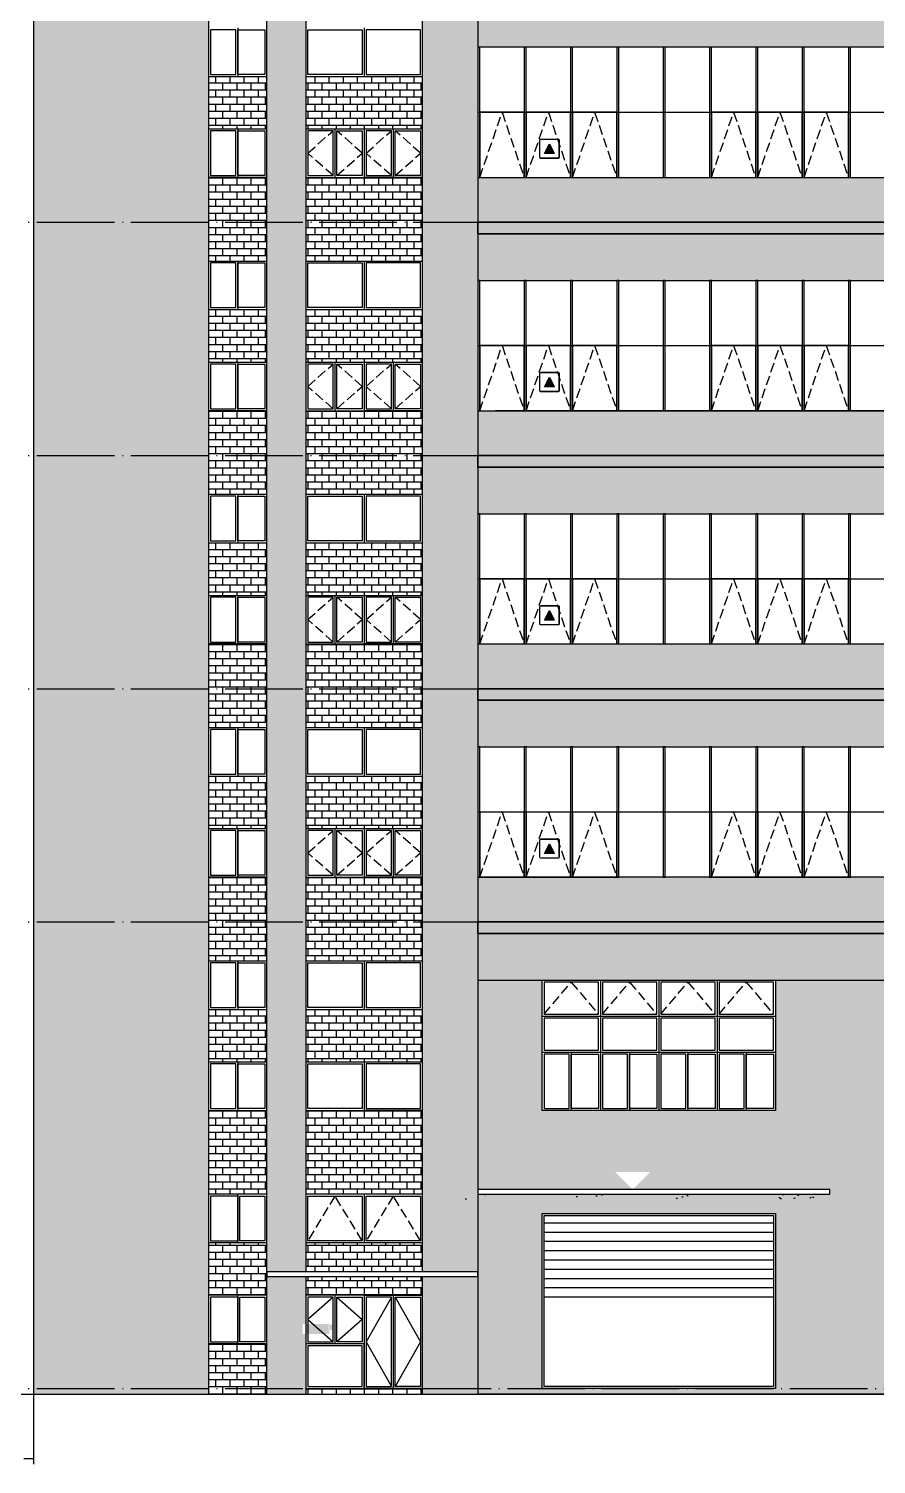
# Model space of a CAD drawing. Extents: x 6843040 to 15500510, y -6507076 to -4940511.
# Drawn here: x 7990571 to 8012365, y -5891367 to -5854442 of the extents above; entities that cross this region are included whole.
import ezdxf

# ---------------------------------------------------------------- set-up
doc = ezdxf.new("R2010")
doc.units = 0
doc.header["$LTSCALE"] = 1000
doc.header["$MEASUREMENT"] = 0
doc.linetypes.add('DASH', pattern=[0.35, 0.25, -0.1])
doc.linetypes.add('DOTE', pattern=[2.42, 2, -0.2, 0.02, -0.2])
for name, color, linetype in [('DOTE', 8, 'DOTE'), ('E_LINE_1', 1, 'Continuous'), ('E_LINE_2', 40, 'Continuous'), ('E_LINE_3', 7, 'Continuous'), ('E_LINE_6', 11, 'Continuous'), ('plan-1', 40, 'Continuous'), ('PUB_HACTH', 8, 'Continuous'), ('WALL', 1, 'Continuous'), ('WINDOW', 4, 'Continuous')]:
    doc.layers.add(name, color=color, linetype=linetype)
pattern_1 = [(82.5, (121057.07, 217189), (-422.103955, 395.378137), [0, -456, 0, -510, 0, -487.5]), (52.5, (121057.1, 217189), (-223.241253, 974.09392), [0, -246, 0, -411, 0, -157.5]), (12.5, (120796.15, 216928.1), (659.408782, 661.809715), [0, -150, 0, -540, 0, -705]), (2.5, (120796.15, 216928.1), (451.51265, 823.878855), [0, -75, 0, -354, 0, -405])]

# ---------------------------------------------------------------- blocks, each defined once
blk = doc.blocks.new('消防救援标志')
at = {"layer": 'WALL'}
blk.add_hatch(color=256, dxfattribs=at).paths.add_polyline_path([(13378845, 1069457.5), (13377845, 1069457.5), (13378345, 1070457.5)])
for points in [[(13377445, 1070957.5), (13379245, 1070957.5, -0.41421356), (13379345, 1070857.5), (13379345, 1069057.5, -0.41421356), (13379245, 1068957.5), (13377445, 1068957.5, -0.41421356), (13377345, 1069057.5), (13377345, 1070857.5, -0.41421356)], [(13377445, 1070932.5), (13379245, 1070932.5, -0.41421356), (13379320, 1070857.5), (13379320, 1069057.5, -0.41421356), (13379245, 1068982.5), (13377445, 1068982.5, -0.41421356), (13377370, 1069057.5), (13377370, 1070857.5, -0.41421356)]]:
    blk.add_lwpolyline(points, format="xyb", close=True)
blk.add_lwpolyline([(13378845, 1069457.5), (13377845, 1069457.5), (13378345, 1070457.5)], close=True, dxfattribs=at)

msp = doc.modelspace()

# ---------------------------------------------------------------- hatches: boundary and pattern name
at = {"layer": 'PUB_HACTH'}
h = msp.add_hatch(dxfattribs=at)
h.set_pattern_fill('粉刷', color=256, scale=150, angle=45)
h.set_pattern_definition(pattern_1)
h.paths.add_polyline_path([(8055821.1, -5838317.4), (8035521.1, -5838317.4), (8035521.1, -5889567.4), (8037321.1, -5889567.4), (8037321.1, -5840317.4), (8037621.1, -5840317.4), (8037621.1, -5889567.4), (8038621.1, -5889567.4), (8038621.1, -5840317.4), (8038921.1, -5840317.4), (8038921.1, -5889567.4), (8039921.1, -5889567.4), (8039921.1, -5840317.4), (8040221.1, -5840317.4), (8040221.1, -5889567.4), (8042021.1, -5889567.4), (8042021.1, -5882537.4), (8041021.1, -5882537.4), (8041021.1, -5882417.4), (8042021.1, -5882417.4), (8042021.1, -5840317.4), (8050021.1, -5840317.4), (8050021.1, -5882417.4), (8051021.1, -5882417.4), (8051021.1, -5882537.4), (8050021.1, -5882537.4), (8050021.1, -5889567.4), (8055821.1, -5889567.4)])
h.paths.add_polyline_path([(8035521.1, -5854917.4), (8035521.1, -5853217.4), (8002121.1, -5853217.4), (8002121.1, -5854917.4)])
h = msp.add_hatch(dxfattribs=at)
h.set_pattern_fill('粉刷', color=256, scale=150, angle=45)
h.set_pattern_definition([(82.5, (0, 0), (-422.103955, 395.378137), [0, -456, 0, -510, 0, -487.5]), (52.5, (0, 0), (-223.241253, 974.09392), [0, -246, 0, -411, 0, -157.5]), (12.5, (-260.9, -260.9), (659.408782, 661.809715), [0, -150, 0, -540, 0, -705]), (2.5, (-260.9, -260.9), (451.51265, 823.878855), [0, -75, 0, -354, 0, -405])])
h.paths.add_polyline_path([(7995196.1, -5851017.3), (7996696.1, -5851017.3), (7996696.1, -5886417.4), (7997121.1, -5886417.4), (7997696.1, -5886417.4), (7997696.1, -5851017.3), (8000696.1, -5851017.3), (8000696.1, -5886417.4), (8002121.1, -5886417.4), (8002121.1, -5850117.4), (7990696.1, -5850117.4), (7990696.1, -5889567.4), (7995196.1, -5889567.4)])
h.paths.add_polyline_path([(8002121.1, -5889567.4), (8002121.1, -5886537.4), (8001121.1, -5886537.4), (8000696.1, -5886537.4), (8000696.1, -5889567.4)], flags=17)
h.paths.add_polyline_path([(7997696.1, -5886537.4), (7996696.1, -5886537.4), (7996696.1, -5889567.4), (7997696.1, -5889567.4)], flags=17)
h.paths.add_polyline_path([(8002121.1, -5889567.4), (8035521.1, -5889567.4), (8035521.1, -5878917.4), (8031371.1, -5878917.4), (8031371.1, -5882267.4), (8025371.1, -5882267.4), (8025371.1, -5878917.4), (8021859.9, -5878917.4), (8021859.9, -5882267.4), (8018859.9, -5882267.4), (8015859.9, -5882267.4), (8012859.9, -5882267.4), (8012859.9, -5878917.4), (8009771.1, -5878917.4), (8009771.1, -5882267.4), (8003771.1, -5882267.4), (8003771.1, -5878917.4), (8002121.1, -5878917.4), (8002121.1, -5884297.4), (8006099, -5884297.4), (8005649, -5883847.4), (8006549, -5883847.4), (8006099, -5884297.4), (8011170.5, -5884297.4), (8011170.5, -5884417.4), (8002121.1, -5884417.4)])
h.paths.add_polyline_path([(8003771.1, -5884917.4), (8009771.1, -5884917.4), (8009771.1, -5889417.4), (8003771.1, -5889417.4)], flags=16)
h.paths.add_polyline_path([(8003821.1, -5884967.4), (8009721.1, -5884967.4), (8009721.1, -5889367.4), (8003821.1, -5889367.4)], flags=0)
h.paths.add_polyline_path([(8012859.9, -5884917.4), (8015859.9, -5884917.4), (8018859.9, -5884917.4), (8021859.9, -5884917.4), (8021859.9, -5888267.4), (8018859.9, -5888267.4), (8015859.9, -5888267.4), (8012859.9, -5888267.4)], flags=16)
h.paths.add_polyline_path([(8014359.9, -5886767.4), (8014359.9, -5885842.4), (8015859.9, -5885842.4), (8018859.9, -5885842.4), (8020359.9, -5885842.4), (8020359.9, -5886767.4), (8021109.9, -5886767.4), (8021109.9, -5888217.4), (8020409.9, -5888217.4), (8020409.9, -5886817.4), (8021109.9, -5886817.4), (8021109.9, -5886767.4), (8019609.9, -5886767.4), (8019609.9, -5888217.4), (8018909.9, -5888217.4), (8018909.9, -5886817.4), (8019609.9, -5886817.4), (8019609.9, -5886767.4), (8018859.9, -5886767.4), (8018109.9, -5886767.4), (8018109.9, -5888217.4), (8017409.9, -5888217.4), (8017409.9, -5886817.4), (8018109.9, -5886817.4), (8018109.9, -5886767.4), (8016609.9, -5886767.4), (8016609.9, -5888217.4), (8015909.9, -5888217.4), (8015909.9, -5886817.4), (8016609.9, -5886817.4), (8016609.9, -5886767.4), (8015859.9, -5886767.4), (8015109.9, -5886767.4), (8015109.9, -5888217.4), (8014409.9, -5888217.4), (8014409.9, -5886817.4), (8015109.9, -5886817.4), (8015109.9, -5886767.4), (8013609.9, -5886767.4), (8013609.9, -5888217.4), (8012909.9, -5888217.4), (8012909.9, -5886817.4), (8013609.9, -5886817.4), (8013609.9, -5886767.4)], flags=0)
h.paths.add_polyline_path([(8012909.9, -5886717.4), (8012909.9, -5885892.4), (8014309.9, -5885892.4), (8014309.9, -5886717.4)], flags=0)
h.paths.add_polyline_path([(8012909.9, -5885792.4), (8012909.9, -5884967.4), (8014309.9, -5884967.4), (8014309.9, -5885792.4)], flags=0)
h.paths.add_polyline_path([(8013659.9, -5886817.4), (8014309.9, -5886817.4), (8014309.9, -5888217.4), (8013659.9, -5888217.4)], flags=0)
h.paths.add_polyline_path([(8014409.9, -5886717.4), (8014409.9, -5885892.4), (8015809.9, -5885892.4), (8015809.9, -5886717.4)], flags=0)
h.paths.add_polyline_path([(8014409.9, -5885792.4), (8014409.9, -5884967.4), (8015809.9, -5884967.4), (8015809.9, -5885792.4)], flags=0)
h.paths.add_polyline_path([(8015159.9, -5886817.4), (8015809.9, -5886817.4), (8015809.9, -5888217.4), (8015159.9, -5888217.4)], flags=0)
h.paths.add_polyline_path([(8015909.9, -5886717.4), (8015909.9, -5885892.4), (8017309.9, -5885892.4), (8017309.9, -5886717.4)], flags=0)
h.paths.add_polyline_path([(8015909.9, -5885792.4), (8015909.9, -5884967.4), (8017309.9, -5884967.4), (8017309.9, -5885792.4)], flags=0)
h.paths.add_polyline_path([(8016659.9, -5886817.4), (8017309.9, -5886817.4), (8017309.9, -5888217.4), (8016659.9, -5888217.4)], flags=0)
h.paths.add_polyline_path([(8017409.9, -5886717.4), (8017409.9, -5885892.4), (8018809.9, -5885892.4), (8018809.9, -5886717.4)], flags=0)
h.paths.add_polyline_path([(8017409.9, -5885792.4), (8017409.9, -5884967.4), (8018809.9, -5884967.4), (8018809.9, -5885792.4)], flags=0)
h.paths.add_polyline_path([(8018159.9, -5886817.4), (8018809.9, -5886817.4), (8018809.9, -5888217.4), (8018159.9, -5888217.4)], flags=0)
h.paths.add_polyline_path([(8018909.9, -5886717.4), (8018909.9, -5885892.4), (8020309.9, -5885892.4), (8020309.9, -5886717.4)], flags=0)
h.paths.add_polyline_path([(8018909.9, -5885792.4), (8018909.9, -5884967.4), (8020309.9, -5884967.4), (8020309.9, -5885792.4)], flags=0)
h.paths.add_polyline_path([(8019659.9, -5886817.4), (8020309.9, -5886817.4), (8020309.9, -5888217.4), (8019659.9, -5888217.4)], flags=0)
h.paths.add_polyline_path([(8020409.9, -5886717.4), (8020409.9, -5885892.4), (8021809.9, -5885892.4), (8021809.9, -5886717.4)], flags=0)
h.paths.add_polyline_path([(8020409.9, -5885792.4), (8020409.9, -5884967.4), (8021809.9, -5884967.4), (8021809.9, -5885792.4)], flags=0)
h.paths.add_polyline_path([(8021159.9, -5886817.4), (8021809.9, -5886817.4), (8021809.9, -5888217.4), (8021159.9, -5888217.4)], flags=0)
h.paths.add_polyline_path([(8024371.1, -5884417.4), (8024371.1, -5884297.4), (8027699, -5884297.4), (8027249, -5883847.4), (8028149, -5883847.4), (8027699, -5884297.4), (8032370.5, -5884297.4), (8032370.5, -5884417.4)], flags=16)
h.paths.add_polyline_path([(8025371.1, -5884917.4), (8031371.1, -5884917.4), (8031371.1, -5889417.4), (8025371.1, -5889417.4)], flags=16)
h.paths.add_polyline_path([(8025421.1, -5884967.4), (8031321.1, -5884967.4), (8031321.1, -5889367.4), (8025421.1, -5889367.4)], flags=0)
edge = h.paths.add_edge_path(flags=17)
edge.add_line((7997618.6, -5888020.2), (7998299.5, -5888020.2))
edge.add_line((7998299.5, -5888020.2), (7998299.5, -5887757.7))
edge.add_line((7998299.5, -5887757.7), (7997618.6, -5887757.7))
edge.add_line((7997618.6, -5887757.7), (7997618.6, -5888020.2))
edge.add_line((7998285.5, -5887910.9), (7998374.4, -5887910.9))
edge.add_line((7998374.4, -5887910.9), (7998374.4, -5887779.6))
edge.add_line((7998374.4, -5887779.6), (7998285.5, -5887779.6))
edge.add_line((7998285.5, -5887779.6), (7998285.5, -5887910.9))
h = msp.add_hatch(dxfattribs=at)
h.set_pattern_fill('AR-B816', color=256, scale=150)
h.set_pattern_definition([(0, (124280.42, 221089.1), (0, 181.9656), []), (90, (124280.42, 221089.1), (-181.9656, 181.9656), [181.9656, -181.9656])])
h.paths.add_polyline_path([(7995196.1, -5855667.4), (7996696.1, -5855667.4), (7996696.1, -5857017.3), (7995196.1, -5857017.3)])
h = msp.add_hatch(dxfattribs=at)
h.set_pattern_fill('AR-B816', color=256, scale=150)
h.set_pattern_definition([(0, (120280.42, 221089.1), (0, 181.9656), []), (90, (120280.42, 221089.1), (-181.9656, 181.9656), [181.9656, -181.9656])])
h.paths.add_polyline_path([(7997696.1, -5855667.4), (8000696.1, -5855667.4), (8000696.1, -5857017.3), (7997696.1, -5857017.3)])
h = msp.add_hatch(dxfattribs=at)
h.set_pattern_fill('AR-B816', color=256, scale=150)
h.set_pattern_definition([(0, (124280.42, 217189), (0, 181.9656), []), (90, (124280.42, 217189), (-181.9656, 181.9656), [181.9656, -181.9656])])
h.paths.add_polyline_path([(7996696.1, -5860417.4), (7995196.1, -5860417.4), (7995196.1, -5858267.4), (7996696.1, -5858267.4)])
h = msp.add_hatch(dxfattribs=at)
h.set_pattern_fill('AR-B816', color=256, scale=150)
h.set_pattern_definition([(0, (120280.42, 217189), (0, 181.9656), []), (90, (120280.42, 217189), (-181.9656, 181.9656), [181.9656, -181.9656])])
h.paths.add_polyline_path([(8000696.1, -5860417.4), (7997696.1, -5860417.4), (7997696.1, -5858267.4), (8000696.1, -5858267.4)])
h = msp.add_hatch(dxfattribs=at)
h.set_pattern_fill('粉刷', color=256, scale=150, angle=45)
h.set_pattern_definition([(82.5, (121057.07, 235189), (-422.103955, 395.378137), [0, -456, 0, -510, 0, -487.5]), (52.5, (121057.1, 235189), (-223.241253, 974.09392), [0, -246, 0, -411, 0, -157.5]), (12.5, (120796.15, 234928.1), (659.408782, 661.809715), [0, -150, 0, -540, 0, -705]), (2.5, (120796.15, 234928.1), (451.51265, 823.878855), [0, -75, 0, -354, 0, -405])])
h.paths.add_polyline_path([(8035521.1, -5859717.4), (8002121.1, -5859717.4), (8002121.1, -5860917.4), (8035521.1, -5860917.4)])
h.paths.add_polyline_path([(8035521.1, -5858267.4), (8002121.1, -5858267.4), (8002121.1, -5859417.4), (8035521.1, -5859417.4)])
h = msp.add_hatch(dxfattribs=at)
h.set_pattern_fill('AR-B816', color=256, scale=150)
h.set_pattern_definition([(0, (121057.07, 217189), (0, 181.9656), []), (90, (121057.07, 217189), (-181.9656, 181.9656), [181.9656, -181.9656])])
h.paths.add_polyline_path([(8002121.1, -5859717.4), (8035521.1, -5859717.4), (8035521.1, -5859417.4), (8002121.1, -5859417.4)])
h = msp.add_hatch(dxfattribs=at)
h.set_pattern_fill('AR-B816', color=256, scale=150)
h.set_pattern_definition([(0, (124280.42, 215089.1), (0, 181.9656), []), (90, (124280.42, 215089.1), (-181.9656, 181.9656), [181.9656, -181.9656])])
h.paths.add_polyline_path([(7995196.1, -5861667.4), (7996696.1, -5861667.4), (7996696.1, -5863017.3), (7995196.1, -5863017.3)])
h = msp.add_hatch(dxfattribs=at)
h.set_pattern_fill('AR-B816', color=256, scale=150)
h.set_pattern_definition([(0, (120280.42, 215089.1), (0, 181.9656), []), (90, (120280.42, 215089.1), (-181.9656, 181.9656), [181.9656, -181.9656])])
h.paths.add_polyline_path([(7997696.1, -5861667.4), (8000696.1, -5861667.4), (8000696.1, -5863017.3), (7997696.1, -5863017.3)])
h = msp.add_hatch(dxfattribs=at)
h.set_pattern_fill('AR-B816', color=256, scale=150)
h.set_pattern_definition([(0, (124280.42, 211189), (0, 181.9656), []), (90, (124280.42, 211189), (-181.9656, 181.9656), [181.9656, -181.9656])])
h.paths.add_polyline_path([(7996696.1, -5866417.4), (7995196.1, -5866417.4), (7995196.1, -5864267.4), (7996696.1, -5864267.4)])
h = msp.add_hatch(dxfattribs=at)
h.set_pattern_fill('AR-B816', color=256, scale=150)
h.set_pattern_definition([(0, (120280.42, 211189), (0, 181.9656), []), (90, (120280.42, 211189), (-181.9656, 181.9656), [181.9656, -181.9656])])
h.paths.add_polyline_path([(8000696.1, -5866417.4), (7997696.1, -5866417.4), (7997696.1, -5864267.4), (8000696.1, -5864267.4)])
h = msp.add_hatch(dxfattribs=at)
h.set_pattern_fill('粉刷', color=256, scale=150, angle=45)
h.set_pattern_definition([(82.5, (121057.07, 229189), (-422.103955, 395.378137), [0, -456, 0, -510, 0, -487.5]), (52.5, (121057.1, 229189), (-223.241253, 974.09392), [0, -246, 0, -411, 0, -157.5]), (12.5, (120796.15, 228928.1), (659.408782, 661.809715), [0, -150, 0, -540, 0, -705]), (2.5, (120796.15, 228928.1), (451.51265, 823.878855), [0, -75, 0, -354, 0, -405])])
h.paths.add_polyline_path([(8035521.1, -5865717.4), (8002121.1, -5865717.4), (8002121.1, -5866917.4), (8035521.1, -5866917.4)])
h.paths.add_polyline_path([(8035521.1, -5864267.4), (8002121.1, -5864267.4), (8002121.1, -5865417.4), (8035521.1, -5865417.4)])
h = msp.add_hatch(dxfattribs=at)
h.set_pattern_fill('AR-B816', color=256, scale=150)
h.set_pattern_definition([(0, (121057.07, 211189), (0, 181.9656), []), (90, (121057.07, 211189), (-181.9656, 181.9656), [181.9656, -181.9656])])
h.paths.add_polyline_path([(8002121.1, -5865717.4), (8035521.1, -5865717.4), (8035521.1, -5865417.4), (8002121.1, -5865417.4)])
h = msp.add_hatch(dxfattribs=at)
h.set_pattern_fill('AR-B816', color=256, scale=150)
h.set_pattern_definition([(0, (124280.42, 209089.1), (0, 181.9656), []), (90, (124280.42, 209089.1), (-181.9656, 181.9656), [181.9656, -181.9656])])
h.paths.add_polyline_path([(7995196.1, -5867667.4), (7996696.1, -5867667.4), (7996696.1, -5869017.3), (7995196.1, -5869017.3)])
h = msp.add_hatch(dxfattribs=at)
h.set_pattern_fill('AR-B816', color=256, scale=150)
h.set_pattern_definition([(0, (120280.42, 209089.1), (0, 181.9656), []), (90, (120280.42, 209089.1), (-181.9656, 181.9656), [181.9656, -181.9656])])
h.paths.add_polyline_path([(7997696.1, -5867667.4), (8000696.1, -5867667.4), (8000696.1, -5869017.3), (7997696.1, -5869017.3)])
h = msp.add_hatch(dxfattribs=at)
h.set_pattern_fill('AR-B816', color=256, scale=150)
h.set_pattern_definition([(0, (124280.42, 205189), (0, 181.9656), []), (90, (124280.42, 205189), (-181.9656, 181.9656), [181.9656, -181.9656])])
h.paths.add_polyline_path([(7996696.1, -5872417.4), (7995196.1, -5872417.4), (7995196.1, -5870267.4), (7996696.1, -5870267.4)])
h = msp.add_hatch(dxfattribs=at)
h.set_pattern_fill('AR-B816', color=256, scale=150)
h.set_pattern_definition([(0, (120280.42, 205189), (0, 181.9656), []), (90, (120280.42, 205189), (-181.9656, 181.9656), [181.9656, -181.9656])])
h.paths.add_polyline_path([(8000696.1, -5872417.4), (7997696.1, -5872417.4), (7997696.1, -5870267.4), (8000696.1, -5870267.4)])
h = msp.add_hatch(dxfattribs=at)
h.set_pattern_fill('粉刷', color=256, scale=150, angle=45)
h.set_pattern_definition([(82.5, (121057.07, 223189), (-422.103955, 395.378137), [0, -456, 0, -510, 0, -487.5]), (52.5, (121057.1, 223189), (-223.241253, 974.09392), [0, -246, 0, -411, 0, -157.5]), (12.5, (120796.15, 222928.1), (659.408782, 661.809715), [0, -150, 0, -540, 0, -705]), (2.5, (120796.15, 222928.1), (451.51265, 823.878855), [0, -75, 0, -354, 0, -405])])
h.paths.add_polyline_path([(8035521.1, -5871717.4), (8002121.1, -5871717.4), (8002121.1, -5872917.4), (8035521.1, -5872917.4)])
h.paths.add_polyline_path([(8035521.1, -5870267.4), (8002121.1, -5870267.4), (8002121.1, -5871417.4), (8035521.1, -5871417.4)])
h = msp.add_hatch(dxfattribs=at)
h.set_pattern_fill('AR-B816', color=256, scale=150)
h.set_pattern_definition([(0, (121057.07, 205189), (0, 181.9656), []), (90, (121057.07, 205189), (-181.9656, 181.9656), [181.9656, -181.9656])])
h.paths.add_polyline_path([(8002121.1, -5871717.4), (8035521.1, -5871717.4), (8035521.1, -5871417.4), (8002121.1, -5871417.4)])
h = msp.add_hatch(dxfattribs=at)
h.set_pattern_fill('AR-B816', color=256, scale=150)
h.set_pattern_definition([(0, (124280.42, 203089.1), (0, 181.9656), []), (90, (124280.42, 203089.1), (-181.9656, 181.9656), [181.9656, -181.9656])])
h.paths.add_polyline_path([(7995196.1, -5873667.4), (7996696.1, -5873667.4), (7996696.1, -5875017.3), (7995196.1, -5875017.3)])
h = msp.add_hatch(dxfattribs=at)
h.set_pattern_fill('AR-B816', color=256, scale=150)
h.set_pattern_definition([(0, (120280.42, 203089.1), (0, 181.9656), []), (90, (120280.42, 203089.1), (-181.9656, 181.9656), [181.9656, -181.9656])])
h.paths.add_polyline_path([(7997696.1, -5873667.4), (8000696.1, -5873667.4), (8000696.1, -5875017.3), (7997696.1, -5875017.3)])
h = msp.add_hatch(dxfattribs=at)
h.set_pattern_fill('AR-B816', color=256, scale=150)
h.set_pattern_definition([(0, (124280.42, 199189), (0, 181.9656), []), (90, (124280.42, 199189), (-181.9656, 181.9656), [181.9656, -181.9656])])
h.paths.add_polyline_path([(7995196.1, -5876267.4), (7996696.1, -5876267.4), (7996696.1, -5878417.4), (7995196.1, -5878417.4)])
h = msp.add_hatch(dxfattribs=at)
h.set_pattern_fill('AR-B816', color=256, scale=150)
h.set_pattern_definition([(0, (120280.42, 199189), (0, 181.9656), []), (90, (120280.42, 199189), (-181.9656, 181.9656), [181.9656, -181.9656])])
h.paths.add_polyline_path([(8000696.1, -5878417.4), (7997696.1, -5878417.4), (7997696.1, -5876267.4), (8000696.1, -5876267.4)])
h = msp.add_hatch(dxfattribs=at)
h.set_pattern_fill('粉刷', color=256, scale=150, angle=45)
h.set_pattern_definition(pattern_1)
h.paths.add_polyline_path([(8002121.1, -5877717.4), (8002121.1, -5878917.4), (8035521.1, -5878917.4), (8035521.1, -5877717.4)])
h.paths.add_polyline_path([(8035521.1, -5877417.4), (8035521.1, -5876267.4), (8002121.1, -5876267.4), (8002121.1, -5877417.4)])
h = msp.add_hatch(dxfattribs=at)
h.set_pattern_fill('AR-B816', color=256, scale=150)
h.set_pattern_definition([(0, (121057.07, 199189), (0, 181.9656), []), (90, (121057.07, 199189), (-181.9656, 181.9656), [181.9656, -181.9656])])
h.paths.add_polyline_path([(8002121.1, -5877717.4), (8035521.1, -5877717.4), (8035521.1, -5877417.4), (8002121.1, -5877417.4)])
h = msp.add_hatch(dxfattribs=at)
h.set_pattern_fill('AR-B816', color=256, scale=150)
h.set_pattern_definition([(0, (124280.42, 197089.1), (0, 181.9656), []), (90, (124280.42, 197089.1), (-181.9656, 181.9656), [181.9656, -181.9656])])
h.paths.add_polyline_path([(7995196.1, -5879667.4), (7996696.1, -5879667.4), (7996696.1, -5881017.3), (7995196.1, -5881017.3)])
h = msp.add_hatch(dxfattribs=at)
h.set_pattern_fill('AR-B816', color=256, scale=150)
h.set_pattern_definition([(0, (120280.42, 197089.1), (0, 181.9656), []), (90, (120280.42, 197089.1), (-181.9656, 181.9656), [181.9656, -181.9656])])
h.paths.add_polyline_path([(7997696.1, -5879667.4), (8000696.1, -5879667.4), (8000696.1, -5881017.3), (7997696.1, -5881017.3)])
h = msp.add_hatch(dxfattribs=at)
h.set_pattern_fill('AR-B816', color=256, scale=150)
h.set_pattern_definition([(0, (124280.42, 193189), (0, 181.9656), []), (90, (124280.42, 193189), (-181.9656, 181.9656), [181.9656, -181.9656])])
h.paths.add_polyline_path([(7996696.1, -5884417.4), (7995196.1, -5884417.4), (7995196.1, -5882267.4), (7996696.1, -5882267.4)])
h = msp.add_hatch(dxfattribs=at)
h.set_pattern_fill('AR-B816', color=256, scale=150)
h.set_pattern_definition([(0, (120280.42, 193189), (0, 181.9656), []), (90, (120280.42, 193189), (-181.9656, 181.9656), [181.9656, -181.9656])])
h.paths.add_polyline_path([(8000696.1, -5884417.3), (7997696.1, -5884417.3), (7997696.1, -5882267.4), (8000696.1, -5882267.4)])
h = msp.add_hatch(dxfattribs=at)
h.set_pattern_fill('粉刷', color=256, scale=150, angle=45)
h.set_pattern_definition([(82.5, (120657.07, 215039), (-422.103955, 395.378137), [0, -456, 0, -510, 0, -487.5]), (52.5, (120657.1, 215039), (-223.241253, 974.09392), [0, -246, 0, -411, 0, -157.5]), (12.5, (120396.15, 214778.1), (659.408782, 661.809715), [0, -150, 0, -540, 0, -705]), (2.5, (120396.15, 214778.1), (451.51265, 823.878855), [0, -75, 0, -354, 0, -405])])
h.paths.add_polyline_path([(8001721.1, -5884537.4), (8010770.5, -5884537.4), (8010770.5, -5884417.4), (8001721.1, -5884417.4)])
h = msp.add_hatch(dxfattribs=at)
h.set_pattern_fill('ANSI31', color=256, scale=150, angle=135)
h.set_pattern_definition([(180, (3626320.75, -759991.84), (-1e-14, -238.125), [])])
h.paths.add_polyline_path([(8003821.1, -5884967.4), (8003821.1, -5887167.4), (8009721.1, -5887167.4), (8009721.1, -5884967.4)])
h = msp.add_hatch(dxfattribs=at)
h.set_pattern_fill('AR-B816', color=256, scale=150)
h.set_pattern_definition([(0, (124280.42, 189739), (0, 181.9656), []), (90, (124280.42, 189739), (-181.9656, 181.9656), [181.9656, -181.9656])])
h.paths.add_polyline_path([(7996696.1, -5887017.4), (7995196.1, -5887017.4), (7995196.1, -5885667.4), (7996696.1, -5885667.4)])
h = msp.add_hatch(dxfattribs=at)
h.set_pattern_fill('AR-B816', color=256, scale=150)
h.set_pattern_definition([(0, (120280.43, 189739), (0, 181.9656), []), (90, (120280.43, 189739), (-181.9656, 181.9656), [181.9656, -181.9656])])
h.paths.add_polyline_path([(8000696.1, -5886417.4), (7997696.1, -5886417.4), (7997696.1, -5885667.4), (8000696.1, -5885667.4)])
h.paths.add_polyline_path([(7997696.1, -5886537.4), (8000696.1, -5886537.4), (8000696.1, -5887017.4), (7997696.1, -5887017.4)])
h = msp.add_hatch(dxfattribs=at)
h.set_pattern_fill('AR-B816', color=256, scale=150)
h.set_pattern_definition([(0, (124280.42, 187189), (0, 181.9656), []), (90, (124280.42, 187189), (-181.9656, 181.9656), [181.9656, -181.9656])])
h.paths.add_polyline_path([(7996696.1, -5889567.4), (7995196.1, -5889567.4), (7995196.1, -5888267.4), (7996696.1, -5888267.4)])
h = msp.add_hatch(dxfattribs=at)
h.set_pattern_fill('AR-B816', color=256, scale=150)
h.set_pattern_definition([(0, (120280.42, 186039), (0, 181.9656), []), (90, (120280.42, 186039), (-181.9656, 181.9656), [181.9656, -181.9656])])
h.paths.add_polyline_path([(8000696.1, -5889567.4), (7997696.1, -5889567.4), (7997696.1, -5889417.4), (8000696.1, -5889417.4)])

# ---------------------------------------------------------------- linework, layer by layer
for points in [[(7996696.1, -5858267.4), (7995196.1, -5858267.4)], [(8000696.1, -5858267.4), (7999196.1, -5858267.4)], [(7996696.1, -5864267.4), (7995196.1, -5864267.4)], [(8000696.1, -5864267.4), (7999196.1, -5864267.4)], [(7996696.1, -5870267.4), (7995196.1, -5870267.4)], [(8000696.1, -5870267.4), (7999196.1, -5870267.4)], [(7996696.1, -5876267.4), (7995196.1, -5876267.4)], [(8000696.1, -5876267.4), (7999196.1, -5876267.4)], [(7995196.1, -5878417.4), (7996696.1, -5878417.4)], [(7995196.1, -5882267.4), (7996696.1, -5882267.4)], [(8000696.1, -5882267.4), (7999196.1, -5882267.4)], [(7996696.1, -5884417.4), (7995196.1, -5884417.4)], [(8000696.1, -5884417.4), (7999196.1, -5884417.4)], [(7996696.1, -5885667.4), (7995196.1, -5885667.4)], [(7996696.1, -5885667.4), (7995196.1, -5885667.4)], [(8000696.1, -5885667.4), (7997696.1, -5885667.4)], [(8000696.1, -5885667.4), (7999196.1, -5885667.4)], [(7996696.1, -5888267.4), (7995196.1, -5888267.4)], [(7999196.1, -5888267.4), (7997696.1, -5888267.4)], [(8000696.1, -5889417.4), (7999196.1, -5889417.4)]]:
    msp.add_lwpolyline(points)
for points in [[(8009771.1, -5882267.4), (8003771.1, -5882267.4), (8003771.1, -5878917.4), (8009771.1, -5878917.4)], [(8001121.1, -5886537.4), (8002121.1, -5886537.4), (8002121.1, -5886417.4), (7997121.1, -5886417.4), (7996696.1, -5886417.4), (7996696.1, -5886537.4)]]:
    msp.add_lwpolyline(points, close=True)
at = {"layer": 'DOTE'}
for p, q in [((7990696.1, -5836417.4), (7990696.1, -5891367.3)), ((7920600, -5859417.4), (8063418.1, -5859417.4)), ((7920600, -5865417.4), (8063568.1, -5865417.4)), ((7920600, -5871417.4), (8063568.1, -5871417.4)), ((7920600, -5877417.4), (8063568.1, -5877417.4)), ((7920600, -5889417.4), (8063568.1, -5889417.4)), ((7920600, -5889567.4), (8063568.1, -5889567.4))]:
    msp.add_line(p, q, dxfattribs=at)
at = {"layer": 'E_LINE_1'}
for points in [[(7990696.1, -5850117.4), (7990696.1, -5889717.4)], [(8002121.1, -5850117.4), (8002121.1, -5889567.4)], [(7922214, -5889567.4), (8063868.1, -5889567.4)], [(7925571.1, -5889567.4), (8059785.1, -5889567.4)]]:
    msp.add_lwpolyline(points, dxfattribs=at)
at = {"layer": 'E_LINE_2'}
msp.add_line((8035521.1, -5889567.4), (8002121.1, -5889567.4), dxfattribs=at)
at = {"layer": 'E_LINE_3'}
for points in [[(7995196.1, -5889567.4), (7996696.1, -5889567.4), (7996696.1, -5851017.3), (7995196.1, -5851017.3)], [(8002121.1, -5859717.4), (8035521.1, -5859717.4), (8035521.1, -5859417.4), (8002121.1, -5859417.4)], [(8002121.1, -5865717.4), (8035521.1, -5865717.4), (8035521.1, -5865417.4), (8002121.1, -5865417.4)], [(8002121.1, -5871717.4), (8035521.1, -5871717.4), (8035521.1, -5871417.4), (8002121.1, -5871417.4)], [(8002121.1, -5877717.4), (8035521.1, -5877717.4), (8035521.1, -5877417.4), (8002121.1, -5877417.4)], [(8002121.1, -5884417.4), (8011170.5, -5884417.4), (8011170.5, -5884297.4), (8002121.1, -5884297.4)]]:
    msp.add_lwpolyline(points, close=True, dxfattribs=at)
for points in [[(8000696.1, -5886417.4), (8000696.1, -5851017.3), (7997696.1, -5851017.3), (7997696.1, -5886417.4)], [(8035521.1, -5854917.4), (8002121.1, -5854917.4)], [(8002121.1, -5858267.4), (8035521.1, -5858267.4)], [(8035521.1, -5859717.4), (8002121.1, -5859717.4), (8002121.1, -5859417.4), (8035521.1, -5859417.4)], [(8002121.1, -5860917.4), (8035521.1, -5860917.4)], [(8002121.1, -5864267.4), (8035521.1, -5864267.4)], [(8035071.1, -5864267.4), (8002571.1, -5864267.4)], [(8035521.1, -5865717.4), (8002121.1, -5865717.4), (8002121.1, -5865417.4), (8035521.1, -5865417.4)], [(8002121.1, -5866917.4), (8035521.1, -5866917.4)], [(8002121.1, -5870267.4), (8035521.1, -5870267.4)], [(8035521.1, -5871717.4), (8002121.1, -5871717.4), (8002121.1, -5871417.4), (8035521.1, -5871417.4)], [(8002121.1, -5872917.4), (8035521.1, -5872917.4)], [(8035521.1, -5876267.4), (8002121.1, -5876267.4)], [(8035521.1, -5877717.4), (8002121.1, -5877717.4), (8002121.1, -5877417.4), (8035521.1, -5877417.4)], [(8002121.1, -5878917.4), (8035521.1, -5878917.4)], [(7997696.1, -5886537.4), (7997696.1, -5889567.4), (8000696.1, -5889567.4), (8000696.1, -5886537.4)], [(7997696.1, -5886537.4), (7997696.1, -5889567.4), (8000696.1, -5889567.4), (8000696.1, -5886537.4)]]:
    msp.add_lwpolyline(points, dxfattribs=at)
at = {"layer": 'E_LINE_6'}
for points in [[(8002171.1, -5854917.4), (8002121.1, -5854917.4), (8002121.1, -5858267.4), (8002171.1, -5858267.4)], [(8003362.2, -5854917.4), (8003312.2, -5854917.4), (8003312.2, -5858267.4), (8003362.2, -5858267.4)], [(8004553.3, -5854917.4), (8004503.3, -5854917.4), (8004503.3, -5858267.4), (8004553.3, -5858267.4)], [(8005744.3, -5854917.4), (8005694.3, -5854917.4), (8005694.3, -5858267.4), (8005744.3, -5858267.4)], [(8006935.4, -5854917.4), (8006885.4, -5854917.4), (8006885.4, -5858267.4), (8006935.4, -5858267.4)], [(8008126.5, -5854917.4), (8008076.5, -5854917.4), (8008076.5, -5858267.4), (8008126.5, -5858267.4)], [(8009317.5, -5854917.4), (8009267.5, -5854917.4), (8009267.5, -5858267.4), (8009317.5, -5858267.4)], [(8010508.6, -5854917.4), (8010458.6, -5854917.4), (8010458.6, -5858267.4), (8010508.6, -5858267.4)], [(8011699.7, -5854917.4), (8011649.7, -5854917.4), (8011649.7, -5858267.4), (8011699.7, -5858267.4)], [(8002171.1, -5860917.4), (8002121.1, -5860917.4), (8002121.1, -5864267.4), (8002171.1, -5864267.4)], [(8003362.2, -5860917.4), (8003312.2, -5860917.4), (8003312.2, -5864267.4), (8003362.2, -5864267.4)], [(8004553.3, -5860917.4), (8004503.3, -5860917.4), (8004503.3, -5864267.4), (8004553.3, -5864267.4)], [(8005744.3, -5860917.4), (8005694.3, -5860917.4), (8005694.3, -5864267.4), (8005744.3, -5864267.4)], [(8006935.4, -5860917.4), (8006885.4, -5860917.4), (8006885.4, -5864267.4), (8006935.4, -5864267.4)], [(8008126.5, -5860917.4), (8008076.5, -5860917.4), (8008076.5, -5864267.4), (8008126.5, -5864267.4)], [(8009317.5, -5860917.4), (8009267.5, -5860917.4), (8009267.5, -5864267.4), (8009317.5, -5864267.4)], [(8010508.6, -5860917.4), (8010458.6, -5860917.4), (8010458.6, -5864267.4), (8010508.6, -5864267.4)], [(8011699.7, -5860917.4), (8011649.7, -5860917.4), (8011649.7, -5864267.4), (8011699.7, -5864267.4)], [(8002171.1, -5866917.4), (8002121.1, -5866917.4), (8002121.1, -5870267.4), (8002171.1, -5870267.4)], [(8003362.2, -5866917.4), (8003312.2, -5866917.4), (8003312.2, -5870267.4), (8003362.2, -5870267.4)], [(8004553.3, -5866917.4), (8004503.3, -5866917.4), (8004503.3, -5870267.4), (8004553.3, -5870267.4)], [(8005744.3, -5866917.4), (8005694.3, -5866917.4), (8005694.3, -5870267.4), (8005744.3, -5870267.4)], [(8006935.4, -5866917.4), (8006885.4, -5866917.4), (8006885.4, -5870267.4), (8006935.4, -5870267.4)], [(8008126.5, -5866917.4), (8008076.5, -5866917.4), (8008076.5, -5870267.4), (8008126.5, -5870267.4)], [(8009317.5, -5866917.4), (8009267.5, -5866917.4), (8009267.5, -5870267.4), (8009317.5, -5870267.4)], [(8010508.6, -5866917.4), (8010458.6, -5866917.4), (8010458.6, -5870267.4), (8010508.6, -5870267.4)], [(8011699.7, -5866917.4), (8011649.7, -5866917.4), (8011649.7, -5870267.4), (8011699.7, -5870267.4)], [(8002171.1, -5872917.4), (8002121.1, -5872917.4), (8002121.1, -5876267.4), (8002171.1, -5876267.4)], [(8003362.2, -5872917.4), (8003312.2, -5872917.4), (8003312.2, -5876267.4), (8003362.2, -5876267.4)], [(8004553.3, -5872917.4), (8004503.3, -5872917.4), (8004503.3, -5876267.4), (8004553.3, -5876267.4)], [(8005744.3, -5872917.4), (8005694.3, -5872917.4), (8005694.3, -5876267.4), (8005744.3, -5876267.4)], [(8006935.4, -5872917.4), (8006885.4, -5872917.4), (8006885.4, -5876267.4), (8006935.4, -5876267.4)], [(8008126.5, -5872917.4), (8008076.5, -5872917.4), (8008076.5, -5876267.4), (8008126.5, -5876267.4)], [(8009317.5, -5872917.4), (8009267.5, -5872917.4), (8009267.5, -5876267.4), (8009317.5, -5876267.4)], [(8010508.6, -5872917.4), (8010458.6, -5872917.4), (8010458.6, -5876267.4), (8010508.6, -5876267.4)], [(8011699.7, -5872917.4), (8011649.7, -5872917.4), (8011649.7, -5876267.4), (8011699.7, -5876267.4)]]:
    msp.add_lwpolyline(points, close=True, dxfattribs=at)
at = {"layer": 'plan-1'}
msp.add_lwpolyline([(7990446.1, -5891217.3), (7990696.1, -5891217.3)], dxfattribs=at)
at = {"layer": 'WINDOW'}
for points in [[(7995946.1, -5854417.4), (7995946.1, -5855667.5)], [(7999196.1, -5854417.3), (7999196.1, -5855667.4)], [(7995196.1, -5855667.4), (7996696.1, -5855667.4)], [(7997696.1, -5855667.4), (8000696.1, -5855667.4)], [(8002121.1, -5856592.4), (8035521.1, -5856592.4)], [(7995196.1, -5857017.3), (7996696.1, -5857017.3)], [(7995946.1, -5857017.3), (7995946.1, -5858267.4)], [(7997696.1, -5857017.3), (8000696.1, -5857017.3)], [(7998446.1, -5857017.3), (7998446.1, -5858267.4)], [(7999196.1, -5857017.3), (7999196.1, -5858267.4)], [(7999946.1, -5857017.3), (7999946.1, -5858267.4)], [(7995196.1, -5858267.4), (7996696.1, -5858267.4)], [(7997696.1, -5858267.4), (8000696.1, -5858267.4)], [(7995196.1, -5860417.4), (7996696.1, -5860417.4)], [(7995946.1, -5860417.4), (7995946.1, -5861667.5)], [(7997696.1, -5860417.4), (8000696.1, -5860417.4)], [(7999196.1, -5860417.3), (7999196.1, -5861667.4)], [(7995196.1, -5861667.4), (7996696.1, -5861667.4)], [(7997696.1, -5861667.4), (8000696.1, -5861667.4)], [(8002121.1, -5862592.4), (8035521.1, -5862592.4)], [(7995196.1, -5863017.3), (7996696.1, -5863017.3)], [(7995946.1, -5863017.3), (7995946.1, -5864267.4)], [(7997696.1, -5863017.3), (8000696.1, -5863017.3)], [(7998446.1, -5863017.3), (7998446.1, -5864267.4)], [(7999196.1, -5863017.3), (7999196.1, -5864267.4)], [(7999946.1, -5863017.3), (7999946.1, -5864267.4)], [(7995196.1, -5864267.4), (7996696.1, -5864267.4)], [(7997696.1, -5864267.4), (8000696.1, -5864267.4)], [(7995196.1, -5866417.4), (7996696.1, -5866417.4)], [(7995946.1, -5866417.4), (7995946.1, -5867667.5)], [(7997696.1, -5866417.4), (8000696.1, -5866417.4)], [(7999196.1, -5866417.3), (7999196.1, -5867667.4)], [(7995196.1, -5867667.4), (7996696.1, -5867667.4)], [(7997696.1, -5867667.4), (8000696.1, -5867667.4)], [(8002121.1, -5868592.4), (8035521.1, -5868592.4)], [(7995196.1, -5869017.3), (7996696.1, -5869017.3)], [(7995946.1, -5869017.3), (7995946.1, -5870267.4)], [(7997696.1, -5869017.3), (8000696.1, -5869017.3)], [(7998446.1, -5869017.3), (7998446.1, -5870267.4)], [(7999196.1, -5869017.3), (7999196.1, -5870267.4)], [(7999946.1, -5869017.3), (7999946.1, -5870267.4)], [(7995196.1, -5870267.4), (7996696.1, -5870267.4)], [(7997696.1, -5870267.4), (8000696.1, -5870267.4)], [(7995196.1, -5872417.4), (7996696.1, -5872417.4)], [(7995946.1, -5872417.4), (7995946.1, -5873667.5)], [(7997696.1, -5872417.4), (8000696.1, -5872417.4)], [(7999196.1, -5872417.3), (7999196.1, -5873667.4)], [(7995196.1, -5873667.4), (7996696.1, -5873667.4)], [(7997696.1, -5873667.4), (8000696.1, -5873667.4)], [(8035521.1, -5874592.4), (8002121.1, -5874592.4)], [(7995196.1, -5875017.3), (7996696.1, -5875017.3)], [(7995946.1, -5875017.3), (7995946.1, -5876267.4)], [(7997696.1, -5875017.3), (8000696.1, -5875017.3)], [(7998446.1, -5875017.3), (7998446.1, -5876267.4)], [(7999196.1, -5875017.3), (7999196.1, -5876267.4)], [(7999946.1, -5875017.3), (7999946.1, -5876267.4)], [(7995196.1, -5876267.4), (7996696.1, -5876267.4)], [(7997696.1, -5876267.4), (8000696.1, -5876267.4)], [(7995946.1, -5878417.4), (7995946.1, -5879667.5)], [(7997696.1, -5878417.4), (8000696.1, -5878417.4)], [(7999196.1, -5878417.3), (7999196.1, -5879667.4)], [(8005271.1, -5878917.4), (8005271.1, -5882267.4)], [(8006771.1, -5878917.4), (8006771.1, -5882267.4)], [(8008271.1, -5878917.4), (8008271.1, -5882267.4)], [(7995196.1, -5879667.4), (7996696.1, -5879667.4)], [(7997696.1, -5879667.4), (8000696.1, -5879667.4)], [(8003771.1, -5879842.4), (8009771.1, -5879842.4)], [(7995196.1, -5881017.3), (7996696.1, -5881017.3)], [(7995946.1, -5881017.3), (7995946.1, -5882267.4)], [(7997696.1, -5881017.3), (8000696.1, -5881017.3)], [(7999196.1, -5881017.3), (7999196.1, -5882267.4)], [(8003771.1, -5880767.4), (8009771.1, -5880767.4)], [(8004521.1, -5880767.4), (8004521.1, -5882267.4)], [(8006021.1, -5880767.4), (8006021.1, -5882267.4)], [(8007521.1, -5880767.4), (8007521.1, -5882267.4)], [(8009021.1, -5880767.4), (8009021.1, -5882267.4)], [(7997696.1, -5882267.4), (8000696.1, -5882267.4)], [(7996696.1, -5884417.4), (7995196.1, -5884417.4)], [(7995946.1, -5884417.4), (7995946.1, -5885667.4)], [(8000696.1, -5884417.4), (7997696.1, -5884417.4)], [(7999196.1, -5884417.3), (7999196.1, -5885667.4)], [(8000696.1, -5885667.4), (7997696.1, -5885667.4)], [(7996696.1, -5887017.4), (7995196.1, -5887017.4)], [(7995946.1, -5887017.4), (7995946.1, -5888267.4)], [(7999196.1, -5887017.4), (7997696.1, -5887017.4)], [(7998446.1, -5887017.4), (7998446.1, -5888267.4)], [(7999196.1, -5887017.4), (8000696.1, -5887017.4)], [(7999196.1, -5887017.4), (7999196.1, -5889417.4)], [(7999946.1, -5887017.4), (7999946.1, -5889417.4)]]:
    msp.add_lwpolyline(points, dxfattribs=at)
for points in [[(7995896.1, -5854467.4), (7995246.1, -5854467.4), (7995246.1, -5855617.5), (7995896.1, -5855617.5)], [(7995946.1, -5854467.4), (7996646.1, -5854467.4), (7996646.1, -5855617.5), (7995946.1, -5855617.5)], [(7997746.1, -5854467.4), (7999146.1, -5854467.4), (7999146.1, -5855617.4), (7997746.1, -5855617.4)], [(8000646.1, -5854467.4), (7999246.1, -5854467.4), (7999246.1, -5855617.4), (8000646.1, -5855617.4)], [(8002171.1, -5858267.4), (8003312.2, -5858267.4), (8003312.2, -5856592.4), (8002171.1, -5856592.4)], [(8003362.2, -5858267.4), (8004503.3, -5858267.4), (8004503.3, -5856592.4), (8003362.2, -5856592.4)], [(8004553.3, -5858267.4), (8005694.3, -5858267.4), (8005694.3, -5856592.4), (8004553.3, -5856592.4)], [(8008126.5, -5858267.4), (8009267.5, -5858267.4), (8009267.5, -5856592.4), (8008126.5, -5856592.4)], [(8009317.5, -5858267.4), (8010458.6, -5858267.4), (8010458.6, -5856592.4), (8009317.5, -5856592.4)], [(8010508.6, -5858267.4), (8011649.7, -5858267.4), (8011649.7, -5856592.4), (8010508.6, -5856592.4)], [(7995896.1, -5857067.3), (7995246.1, -5857067.3), (7995246.1, -5858217.4), (7995896.1, -5858217.4)], [(7995946.1, -5857067.3), (7996646.1, -5857067.3), (7996646.1, -5858217.4), (7995946.1, -5858217.4)], [(7998396.1, -5857067.3), (7997746.1, -5857067.3), (7997746.1, -5858217.4), (7998396.1, -5858217.4)], [(7998496.1, -5857067.3), (7999146.1, -5857067.3), (7999146.1, -5858217.4), (7998496.1, -5858217.4)], [(7999896.1, -5857067.3), (7999246.1, -5857067.3), (7999246.1, -5858217.4), (7999896.1, -5858217.4)], [(7999996.1, -5857067.3), (8000646.1, -5857067.3), (8000646.1, -5858217.4), (7999996.1, -5858217.4)], [(7995896.1, -5860467.4), (7995246.1, -5860467.4), (7995246.1, -5861617.5), (7995896.1, -5861617.5)], [(7995946.1, -5860467.4), (7996646.1, -5860467.4), (7996646.1, -5861617.5), (7995946.1, -5861617.5)], [(7997746.1, -5860467.4), (7999146.1, -5860467.4), (7999146.1, -5861617.4), (7997746.1, -5861617.4)], [(8000646.1, -5860467.4), (7999246.1, -5860467.4), (7999246.1, -5861617.4), (8000646.1, -5861617.4)], [(8002171.1, -5864267.4), (8003312.2, -5864267.4), (8003312.2, -5862592.4), (8002171.1, -5862592.4)], [(8003362.2, -5864267.4), (8004503.3, -5864267.4), (8004503.3, -5862592.4), (8003362.2, -5862592.4)], [(8004553.3, -5864267.4), (8005694.3, -5864267.4), (8005694.3, -5862592.4), (8004553.3, -5862592.4)], [(8008126.5, -5864267.4), (8009267.5, -5864267.4), (8009267.5, -5862592.4), (8008126.5, -5862592.4)], [(8009317.5, -5864267.4), (8010458.6, -5864267.4), (8010458.6, -5862592.4), (8009317.5, -5862592.4)], [(8010508.6, -5864267.4), (8011649.7, -5864267.4), (8011649.7, -5862592.4), (8010508.6, -5862592.4)], [(7995896.1, -5863067.3), (7995246.1, -5863067.3), (7995246.1, -5864217.4), (7995896.1, -5864217.4)], [(7995946.1, -5863067.3), (7996646.1, -5863067.3), (7996646.1, -5864217.4), (7995946.1, -5864217.4)], [(7998396.1, -5863067.3), (7997746.1, -5863067.3), (7997746.1, -5864217.4), (7998396.1, -5864217.4)], [(7998496.1, -5863067.3), (7999146.1, -5863067.3), (7999146.1, -5864217.4), (7998496.1, -5864217.4)], [(7999896.1, -5863067.3), (7999246.1, -5863067.3), (7999246.1, -5864217.4), (7999896.1, -5864217.4)], [(7999996.1, -5863067.3), (8000646.1, -5863067.3), (8000646.1, -5864217.4), (7999996.1, -5864217.4)], [(7995896.1, -5866467.4), (7995246.1, -5866467.4), (7995246.1, -5867617.5), (7995896.1, -5867617.5)], [(7995946.1, -5866467.4), (7996646.1, -5866467.4), (7996646.1, -5867617.5), (7995946.1, -5867617.5)], [(7997746.1, -5866467.4), (7999146.1, -5866467.4), (7999146.1, -5867617.4), (7997746.1, -5867617.4)], [(8000646.1, -5866467.4), (7999246.1, -5866467.4), (7999246.1, -5867617.4), (8000646.1, -5867617.4)], [(8002171.1, -5870267.4), (8003312.2, -5870267.4), (8003312.2, -5868592.4), (8002171.1, -5868592.4)], [(8003362.2, -5870267.4), (8004503.3, -5870267.4), (8004503.3, -5868592.4), (8003362.2, -5868592.4)], [(8004553.3, -5870267.4), (8005694.3, -5870267.4), (8005694.3, -5868592.4), (8004553.3, -5868592.4)], [(8008126.5, -5870267.4), (8009267.5, -5870267.4), (8009267.5, -5868592.4), (8008126.5, -5868592.4)], [(8009317.5, -5870267.4), (8010458.6, -5870267.4), (8010458.6, -5868592.4), (8009317.5, -5868592.4)], [(8010508.6, -5870267.4), (8011649.7, -5870267.4), (8011649.7, -5868592.4), (8010508.6, -5868592.4)], [(7995896.1, -5869067.3), (7995246.1, -5869067.3), (7995246.1, -5870217.4), (7995896.1, -5870217.4)], [(7995946.1, -5869067.3), (7996646.1, -5869067.3), (7996646.1, -5870217.4), (7995946.1, -5870217.4)], [(7998396.1, -5869067.3), (7997746.1, -5869067.3), (7997746.1, -5870217.4), (7998396.1, -5870217.4)], [(7998496.1, -5869067.3), (7999146.1, -5869067.3), (7999146.1, -5870217.4), (7998496.1, -5870217.4)], [(7999896.1, -5869067.3), (7999246.1, -5869067.3), (7999246.1, -5870217.4), (7999896.1, -5870217.4)], [(7999996.1, -5869067.3), (8000646.1, -5869067.3), (8000646.1, -5870217.4), (7999996.1, -5870217.4)], [(7995896.1, -5872467.4), (7995246.1, -5872467.4), (7995246.1, -5873617.5), (7995896.1, -5873617.5)], [(7995946.1, -5872467.4), (7996646.1, -5872467.4), (7996646.1, -5873617.5), (7995946.1, -5873617.5)], [(7997746.1, -5872467.4), (7999146.1, -5872467.4), (7999146.1, -5873617.4), (7997746.1, -5873617.4)], [(8000646.1, -5872467.4), (7999246.1, -5872467.4), (7999246.1, -5873617.4), (8000646.1, -5873617.4)], [(8002171.1, -5876267.4), (8003312.2, -5876267.4), (8003312.2, -5874592.4), (8002171.1, -5874592.4)], [(8003362.2, -5876267.4), (8004503.3, -5876267.4), (8004503.3, -5874592.4), (8003362.2, -5874592.4)], [(8004553.3, -5876267.4), (8005694.3, -5876267.4), (8005694.3, -5874592.4), (8004553.3, -5874592.4)], [(8008126.5, -5876267.4), (8009267.5, -5876267.4), (8009267.5, -5874592.4), (8008126.5, -5874592.4)], [(8009317.5, -5876267.4), (8010458.6, -5876267.4), (8010458.6, -5874592.4), (8009317.5, -5874592.4)], [(8010508.6, -5876267.4), (8011649.7, -5876267.4), (8011649.7, -5874592.4), (8010508.6, -5874592.4)], [(7995896.1, -5875067.3), (7995246.1, -5875067.3), (7995246.1, -5876217.4), (7995896.1, -5876217.4)], [(7995946.1, -5875067.3), (7996646.1, -5875067.3), (7996646.1, -5876217.4), (7995946.1, -5876217.4)], [(7998396.1, -5875067.3), (7997746.1, -5875067.3), (7997746.1, -5876217.4), (7998396.1, -5876217.4)], [(7998496.1, -5875067.3), (7999146.1, -5875067.3), (7999146.1, -5876217.4), (7998496.1, -5876217.4)], [(7999896.1, -5875067.3), (7999246.1, -5875067.3), (7999246.1, -5876217.4), (7999896.1, -5876217.4)], [(7999996.1, -5875067.3), (8000646.1, -5875067.3), (8000646.1, -5876217.4), (7999996.1, -5876217.4)], [(7995896.1, -5878467.4), (7995246.1, -5878467.4), (7995246.1, -5879617.5), (7995896.1, -5879617.5)], [(7995946.1, -5878467.4), (7996646.1, -5878467.4), (7996646.1, -5879617.5), (7995946.1, -5879617.5)], [(7997746.1, -5878467.4), (7999146.1, -5878467.4), (7999146.1, -5879617.4), (7997746.1, -5879617.4)], [(8000646.1, -5878467.4), (7999246.1, -5878467.4), (7999246.1, -5879617.4), (8000646.1, -5879617.4)], [(8005221.1, -5878967.4), (8003821.1, -5878967.4), (8003821.1, -5879792.4), (8005221.1, -5879792.4)], [(8006721.1, -5878967.4), (8005321.1, -5878967.4), (8005321.1, -5879792.4), (8006721.1, -5879792.4)], [(8008221.1, -5878967.4), (8006821.1, -5878967.4), (8006821.1, -5879792.4), (8008221.1, -5879792.4)], [(8009721.1, -5878967.4), (8008321.1, -5878967.4), (8008321.1, -5879792.4), (8009721.1, -5879792.4)], [(8005221.1, -5879892.4), (8003821.1, -5879892.4), (8003821.1, -5880717.4), (8005221.1, -5880717.4)], [(8006721.1, -5879892.4), (8005321.1, -5879892.4), (8005321.1, -5880717.4), (8006721.1, -5880717.4)], [(8008221.1, -5879892.4), (8006821.1, -5879892.4), (8006821.1, -5880717.4), (8008221.1, -5880717.4)], [(8009721.1, -5879892.4), (8008321.1, -5879892.4), (8008321.1, -5880717.4), (8009721.1, -5880717.4)], [(8004471.1, -5880817.4), (8003821.1, -5880817.4), (8003821.1, -5882217.4), (8004471.1, -5882217.4)], [(8004521.1, -5880817.4), (8005221.1, -5880817.4), (8005221.1, -5882217.4), (8004521.1, -5882217.4)], [(8005971.1, -5880817.4), (8005321.1, -5880817.4), (8005321.1, -5882217.4), (8005971.1, -5882217.4)], [(8006021.1, -5880817.4), (8006721.1, -5880817.4), (8006721.1, -5882217.4), (8006021.1, -5882217.4)], [(8007471.1, -5880817.4), (8006821.1, -5880817.4), (8006821.1, -5882217.4), (8007471.1, -5882217.4)], [(8007521.1, -5880817.4), (8008221.1, -5880817.4), (8008221.1, -5882217.4), (8007521.1, -5882217.4)], [(8008971.1, -5880817.4), (8008321.1, -5880817.4), (8008321.1, -5882217.4), (8008971.1, -5882217.4)], [(8009021.1, -5880817.4), (8009721.1, -5880817.4), (8009721.1, -5882217.4), (8009021.1, -5882217.4)], [(7995896.1, -5881067.3), (7995246.1, -5881067.3), (7995246.1, -5882217.4), (7995896.1, -5882217.4)], [(7995946.1, -5881067.3), (7996646.1, -5881067.3), (7996646.1, -5882217.4), (7995946.1, -5882217.4)], [(7997746.1, -5881067.4), (7999146.1, -5881067.4), (7999146.1, -5882217.4), (7997746.1, -5882217.4)], [(8000646.1, -5881067.4), (7999246.1, -5881067.4), (7999246.1, -5882217.4), (8000646.1, -5882217.4)], [(7995946.1, -5884467.4), (7995246.1, -5884467.4), (7995246.1, -5885617.4), (7995946.1, -5885617.4)], [(7995996.1, -5884467.4), (7996646.1, -5884467.4), (7996646.1, -5885617.4), (7995996.1, -5885617.4)], [(7997746.1, -5884467.4), (7999146.1, -5884467.4), (7999146.1, -5885617.4), (7997746.1, -5885617.4)], [(7999246.1, -5884467.4), (8000646.1, -5884467.4), (8000646.1, -5885617.4), (7999246.1, -5885617.4)], [(8003771.1, -5889417.4), (8003771.1, -5884917.4), (8009771.1, -5884917.4), (8009771.1, -5889417.4)], [(8003821.1, -5889367.4), (8003821.1, -5884967.4), (8009721.1, -5884967.4), (8009721.1, -5889367.4)], [(7995946.1, -5887067.4), (7995246.1, -5887067.4), (7995246.1, -5888217.4), (7995946.1, -5888217.4)], [(7995996.1, -5887067.4), (7996646.1, -5887067.4), (7996646.1, -5888217.4), (7995996.1, -5888217.4)], [(7998396.1, -5887067.4), (7997746.1, -5887067.4), (7997746.1, -5888217.4), (7998396.1, -5888217.4)], [(7998496.1, -5887067.4), (7999146.1, -5887067.4), (7999146.1, -5888217.4), (7998496.1, -5888217.4)], [(7999896.1, -5887067.4), (7999246.1, -5887067.4), (7999246.1, -5889367.4), (7999896.1, -5889367.4)], [(7999996.1, -5887067.4), (8000646.1, -5887067.4), (8000646.1, -5889367.4), (7999996.1, -5889367.4)], [(7999196.1, -5888267.4), (7997696.1, -5888267.4), (7997696.1, -5889417.4), (7999196.1, -5889417.4)], [(7999146.1, -5888317.4), (7997746.1, -5888317.4), (7997746.1, -5889367.4), (7999146.1, -5889367.4)]]:
    msp.add_lwpolyline(points, close=True, dxfattribs=at)
at = {"layer": 'WINDOW', "color": 8, "linetype": 'DASH'}
for points in [[(8002171.1, -5858267.4), (8002741.7, -5856592.4), (8003312.2, -5858267.4)], [(8003362.2, -5858267.4), (8003932.7, -5856592.4), (8004503.3, -5858267.4)], [(8004553.3, -5858267.4), (8005123.8, -5856592.4), (8005694.3, -5858267.4)], [(8008126.5, -5858267.4), (8008697, -5856592.4), (8009267.5, -5858267.4)], [(8009317.5, -5858267.4), (8009888.1, -5856592.4), (8010458.6, -5858267.4)], [(8010508.6, -5858267.4), (8011079.1, -5856592.4), (8011649.7, -5858267.4)], [(7998396.1, -5858217.4), (7997746.1, -5857642.4), (7998396.1, -5857067.3)], [(7998496.1, -5858217.4), (7999146.1, -5857642.4), (7998496.1, -5857067.3)], [(7999896.1, -5858217.4), (7999246.1, -5857642.4), (7999896.1, -5857067.3)], [(7999996.1, -5858217.4), (8000646.1, -5857642.4), (7999996.1, -5857067.3)], [(8002171.1, -5864267.4), (8002741.7, -5862592.4), (8003312.2, -5864267.4)], [(8003362.2, -5864267.4), (8003932.7, -5862592.4), (8004503.3, -5864267.4)], [(8004553.3, -5864267.4), (8005123.8, -5862592.4), (8005694.3, -5864267.4)], [(8008126.5, -5864267.4), (8008697, -5862592.4), (8009267.5, -5864267.4)], [(8009317.5, -5864267.4), (8009888.1, -5862592.4), (8010458.6, -5864267.4)], [(8010508.6, -5864267.4), (8011079.1, -5862592.4), (8011649.7, -5864267.4)], [(7998396.1, -5864217.4), (7997746.1, -5863642.4), (7998396.1, -5863067.3)], [(7998496.1, -5864217.4), (7999146.1, -5863642.4), (7998496.1, -5863067.3)], [(7999896.1, -5864217.4), (7999246.1, -5863642.4), (7999896.1, -5863067.3)], [(7999996.1, -5864217.4), (8000646.1, -5863642.4), (7999996.1, -5863067.3)], [(8002171.1, -5870267.4), (8002741.7, -5868592.4), (8003312.2, -5870267.4)], [(8003362.2, -5870267.4), (8003932.7, -5868592.4), (8004503.3, -5870267.4)], [(8004553.3, -5870267.4), (8005123.8, -5868592.4), (8005694.3, -5870267.4)], [(8008126.5, -5870267.4), (8008697, -5868592.4), (8009267.5, -5870267.4)], [(8009317.5, -5870267.4), (8009888.1, -5868592.4), (8010458.6, -5870267.4)], [(8010508.6, -5870267.4), (8011079.1, -5868592.4), (8011649.7, -5870267.4)], [(7998396.1, -5870217.4), (7997746.1, -5869642.4), (7998396.1, -5869067.3)], [(7998496.1, -5870217.4), (7999146.1, -5869642.4), (7998496.1, -5869067.3)], [(7999896.1, -5870217.4), (7999246.1, -5869642.4), (7999896.1, -5869067.3)], [(7999996.1, -5870217.4), (8000646.1, -5869642.4), (7999996.1, -5869067.3)], [(8002171.1, -5876267.4), (8002741.7, -5874592.4), (8003312.2, -5876267.4)], [(8003362.2, -5876267.4), (8003932.7, -5874592.4), (8004503.3, -5876267.4)], [(8004553.3, -5876267.4), (8005123.8, -5874592.4), (8005694.3, -5876267.4)], [(8008126.5, -5876267.4), (8008697, -5874592.4), (8009267.5, -5876267.4)], [(8009317.5, -5876267.4), (8009888.1, -5874592.4), (8010458.6, -5876267.4)], [(8010508.6, -5876267.4), (8011079.1, -5874592.4), (8011649.7, -5876267.4)], [(7998396.1, -5876217.4), (7997746.1, -5875642.4), (7998396.1, -5875067.3)], [(7998496.1, -5876217.4), (7999146.1, -5875642.4), (7998496.1, -5875067.3)], [(7999896.1, -5876217.4), (7999246.1, -5875642.4), (7999896.1, -5875067.3)], [(7999996.1, -5876217.4), (8000646.1, -5875642.4), (7999996.1, -5875067.3)], [(8003821.1, -5879792.4), (8004521.1, -5878967.4), (8005221.1, -5879792.4)], [(8005321.1, -5879792.4), (8006021.1, -5878967.4), (8006721.1, -5879792.4)], [(8006821.1, -5879792.4), (8007521.1, -5878967.4), (8008221.1, -5879792.4)], [(8008321.1, -5879792.4), (8009021.1, -5878967.4), (8009721.1, -5879792.4)], [(7999146.1, -5885617.4), (7998446.1, -5884467.4), (7997746.1, -5885617.4)], [(8000646.1, -5885617.4), (7999946.1, -5884467.4), (7999246.1, -5885617.4)]]:
    msp.add_lwpolyline(points, dxfattribs=at)
at = {"layer": 'WINDOW', "color": 8}
for points in [[(7998396.1, -5887067.4), (7997746.1, -5887642.4), (7998396.1, -5888217.4)], [(7998496.1, -5887067.4), (7999146.1, -5887642.4), (7998496.1, -5888217.4)], [(7999896.1, -5887067.4), (7999246.1, -5888217.4), (7999896.1, -5889367.4)], [(7999996.1, -5887067.4), (8000646.1, -5888217.4), (7999996.1, -5889367.4)]]:
    msp.add_lwpolyline(points, dxfattribs=at)

# ---------------------------------------------------------------- block references
at = {"xscale": 0.25, "yscale": 0.25, "zscale": 0.25}
for p in [(4659375.4, -6125018.8), (4659375.4, -6131018.8), (4659375.4, -6137018.8), (4659375.4, -6143018.8)]:
    msp.add_blockref('消防救援标志', p, dxfattribs=at)

doc.saveas('drawing.dxf')
